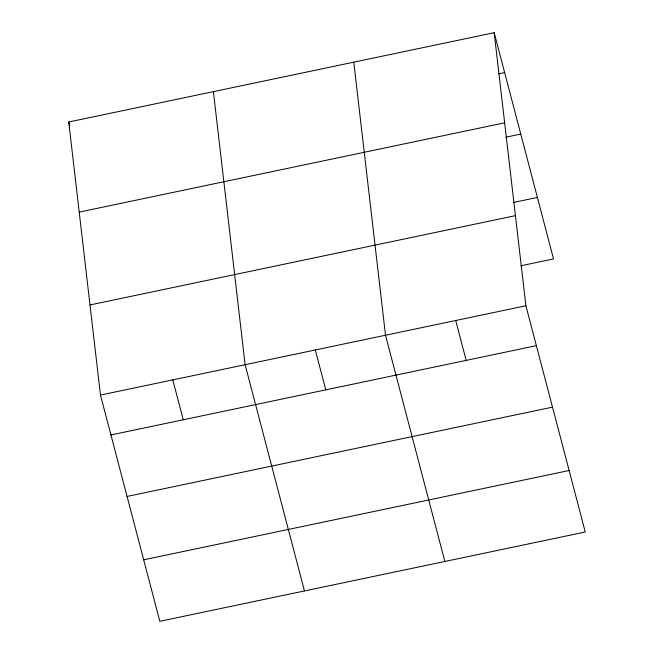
<?xml version="1.0" encoding="UTF-8"?>
<svg xmlns="http://www.w3.org/2000/svg" width="654" height="654" viewBox="0 0 654 654"><rect width="100%" height="100%" fill="white"/><g stroke="black" fill="none" stroke-linecap="round" stroke-linejoin="round"><path stroke-width="0.98" d="M494.179 32.7L525.906 305.77L585.256 532.004L159.821 621.3L100.471 395.065L68.744 121.996L494.179 32.7L553.529 258.935L520.903 265.777M498.708 73.828L504.643 72.586M79.216 212.109L504.643 122.813M505.943 137.193L520.772 134.078M513.668 202.413L537.392 197.434M90.007 304.952L515.434 215.657M100.471 395.065L525.906 305.77M110.935 434.951L536.362 345.655M127.072 496.443L552.499 407.148M143.692 559.808L569.119 470.512M455.707 320.509L466.171 360.387M444.859 561.475L385.508 335.24L353.781 62.171M315.318 349.972L325.774 389.858M304.47 590.938L245.119 364.711L213.392 91.634M172.795 379.892L183.259 419.77M68.744 121.996L69.765 125.887"/></g></svg>
